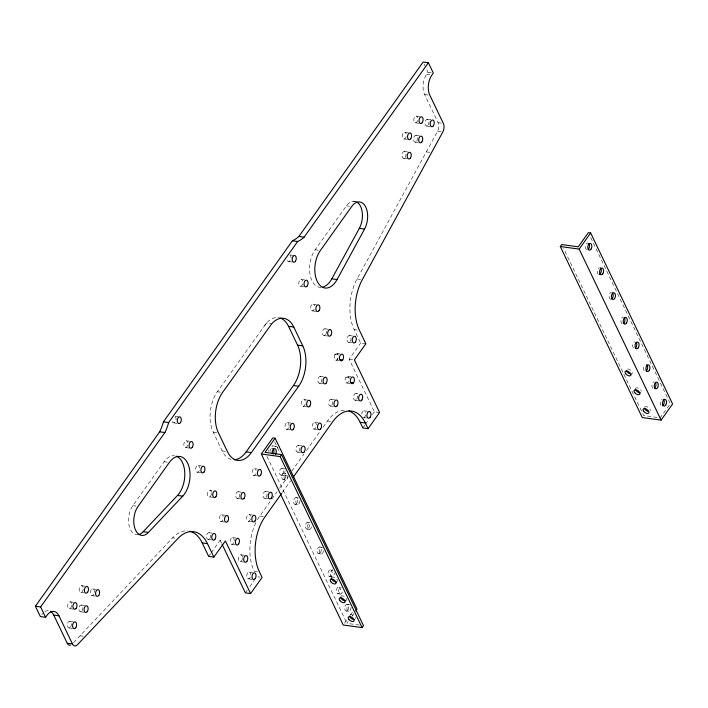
<?xml version="1.0" encoding="UTF-8"?>
<svg xmlns="http://www.w3.org/2000/svg" width="708" height="708" viewBox="0 0 708 708"><rect width="100%" height="100%" fill="white"/><g stroke="black" fill="none" stroke-linecap="round" stroke-linejoin="round"><path stroke-width="0.53" stroke-dasharray="3.54 2.66" d="M365.868 343.769L360.637 343.053L354.186 329.601A39.188 23.045 -82.2 0 1 357.044 279.005L437.632 131.122A6.531 3.841 -82.2 0 0 438.11 122.696L424.614 94.527A14.372 8.452 -82.2 0 1 426.685 74.331L428.092 72.366L425.393 66.729M334.734 355.044L335.123 354.354L340.344 355.089M337.433 359.275L337.822 358.593M348.681 381.382L348.292 382.072A3.398 2 -82.2 0 1 345.46 381.957A3.398 2 -82.2 0 1 345.955 377.187L346.424 376.665A3.398 2 -82.2 0 1 349.141 378.833M138.29 534.637A16.983 9.983 -82.2 0 1 128.945 524.973A16.983 9.983 -82.2 0 1 132.83 505.636L164.114 461.731A21.948 12.903 -82.2 0 1 174.416 455.74M321.078 287.368A21.948 12.903 -82.2 0 1 309.962 273.908A21.948 12.903 -82.2 0 1 315.131 249.774L346.416 205.86A16.983 9.983 -82.2 0 1 356.053 201.656M208.656 556.373L210.568 553.683M211.214 552.789L220.153 540.239L223.294 540.664M379.585 412.525L374.355 411.808L349.141 359.186L360.637 343.053M257.42 519.76A39.188 23.045 -82.2 0 1 259.809 516.008L271.297 499.875M271.943 498.981L277.049 491.812M279.598 488.228L287.899 476.572M291.731 471.192L303.865 454.164M306.422 450.58L320.467 430.862M323.025 427.278L327.494 421.003A39.188 23.045 -82.2 0 1 345 410.251M282.28 492.52L290.581 480.874M245.357 592.861L247.278 590.171M249.836 586.587L254.305 580.312M362.859 427.942L364.77 425.251M365.416 424.358L368.603 419.879M372.435 414.499L374.355 411.808M330.397 579.507L331.804 577.533M344.522 623.244L347.079 619.659M350.274 615.172L352.823 611.588M359.363 625.067L346.955 623.376L348.212 621.606M352 616.296L353.894 613.641M231.144 459.421A28.736 16.904 -82.2 0 1 222.206 450.916L213.205 432.119A28.736 16.904 -82.2 0 1 217.347 391.728L266.518 323.007A28.736 16.904 -82.2 0 1 279.625 317.848M264.606 325.406L266.518 323.007L271.757 323.724M335.096 354.389L335.565 353.867M336.99 359.761L337.459 359.239M73.579 642.59L172.663 537.806A39.188 23.045 -82.2 0 1 187.921 530.92M428.092 72.366L431.234 72.791M426.685 74.331L429.827 74.765M424.614 94.527L428.8 95.102M416.18 116.059L420.366 116.634M427.322 119.271L431.517 119.838M438.11 122.696L441.252 123.121M415.481 122.811L419.676 123.378M426.632 126.024L430.818 126.59M437.632 131.122L441.819 131.697M404.684 132.192L408.87 132.768M415.835 135.405L421.065 136.113M403.994 138.945L408.18 139.511M415.136 142.158L418.278 142.582M426.322 151.875L430.517 152.45M404.339 151.539L409.569 152.247M403.649 158.282L407.835 158.857M353.611 201.196L356.752 201.621M346.416 205.86L349.557 206.285M315.131 249.774L318.273 250.198M290.386 254.933L294.572 255.508M288.643 261.544L292.838 262.119M357.044 279.005L361.239 279.58M301.157 279.456L305.343 280.032M300.466 286.209L303.608 286.643M312.971 304.13L317.166 304.697M312.281 310.874L317.52 311.591M354.186 329.601L357.328 330.034M324.795 328.795L330.025 329.503M349.38 335.53L352.522 335.964M324.105 335.539L328.291 336.114M348.69 342.283L351.832 342.707M336.636 353.425L340.822 353.991M349.141 359.186L354.381 359.903M335.919 360.213L339.061 360.637M347.469 376.249L351.655 376.824M345.964 377.169L349.106 377.594M320.211 376.47L325.45 377.187M346.778 383.001L352.009 383.718M319.52 383.223L324.751 383.94M355.788 393.489L357.885 393.772M355.097 400.241L359.283 400.808M331.07 399.268L335.256 399.834M303.785 399.524L307.98 400.1M330.379 406.02L333.521 406.445M364.071 410.773L368.257 411.348M217.347 391.728L220.489 392.161M303.095 406.277L307.281 406.843M363.381 417.525L367.567 418.101M327.494 421.003L330.636 421.428M314.644 422.322L318.83 422.888M287.368 422.579L292.599 423.296M313.954 429.066L319.184 429.783M286.669 429.331L291.908 430.039M175.442 416.269L178.584 416.693M173.708 422.871L176.841 423.304M213.205 432.119L218.436 432.836M298.218 445.367L303.458 446.084M271.987 445.774L276.173 446.341M297.528 452.12L301.714 452.695M186.213 440.792L190.399 441.358M222.206 450.916L225.348 451.341M185.523 447.544L190.753 448.252M281.802 468.422L285.988 468.997M254.517 468.687L257.659 469.112M284.103 472.962L285.634 473.174M281.103 475.174L286.342 475.891M198.036 465.457L203.267 466.165M164.114 461.731L167.256 462.156M253.827 475.431L256.969 475.865M283.404 479.714L285.713 480.033M197.337 472.209L202.577 472.917M265.376 491.476L270.606 492.193M295.917 497.635L298.218 497.945A3.398 2 -82.2 0 0 295.847 501.538A3.398 2 -82.2 0 0 297.882 504.662A3.398 2 -82.2 0 0 299.9 500.521M238.092 491.733L242.278 492.308M209.851 490.122L211.94 490.405M264.677 498.228L268.872 498.795M295.227 504.379L297.528 504.698M237.401 498.485L241.587 499.06M209.161 496.874L213.347 497.441M307.732 522.3L310.042 522.61M248.951 514.53L253.137 515.097M259.809 516.008L263.995 516.583M221.666 514.787L225.852 515.362M307.042 529.044L309.343 529.363M132.83 505.636L135.971 506.07M248.26 521.283L252.446 521.849M220.976 521.539L225.162 522.106M319.556 546.965L321.857 547.275M208.895 532.717L212.037 533.142M232.525 537.584L237.764 538.292M318.857 553.718L321.166 554.028M208.205 539.461L212.391 540.036M231.835 544.328L237.065 545.045M172.663 537.806L174.752 538.089M240.844 554.815L245.039 555.391M330.601 569.781A3.398 2 -82.2 0 1 331.494 575.161A3.398 2 -82.2 0 1 328.096 574.454A3.398 2 -82.2 0 1 330.601 569.781L332.902 570.09A3.398 2 -82.2 0 0 330.37 573.338A3.398 2 -82.2 0 0 332.176 576.816A3.398 2 -82.2 0 0 334.397 572.967M240.154 561.568L244.34 562.134M329.53 576.48L331.831 576.799M257.296 571.515L254.154 571.091A39.188 23.045 -82.2 0 1 256.977 520.557M249.127 572.108L253.322 572.675M338.928 587.02A3.398 2 -82.2 0 1 339.813 592.401A3.398 2 -82.2 0 1 336.424 591.693A3.398 2 -82.2 0 1 338.928 587.02L341.229 587.33M257.907 576.87L259.995 577.153M248.437 578.861L252.623 579.427M337.849 593.72L340.15 594.03M347.026 604.278L349.327 604.597A3.398 2 -82.2 0 0 346.947 608.172A3.398 2 -82.2 0 0 348.973 611.314A3.398 2 -82.2 0 0 351 607.19M346.318 611.031L348.619 611.349M81.562 585.711L85.757 586.277M92.713 588.914L97.952 589.631M80.871 592.454L85.057 593.03M92.022 595.667L95.164 596.092M70.074 601.844L74.26 602.411M81.216 605.048L85.411 605.623M69.375 608.588L74.614 609.305M80.526 611.8L85.765 612.517M69.729 621.182L74.96 621.898M69.03 627.934L74.269 628.651M80.013 635.784L83.155 636.218M590.737 237.631L670.299 403.675L660.21 417.835L643.669 415.578L563.63 248.543M424.039 63.906L424.942 65.782M274.713 441.863L279.952 452.801M266.925 456.333L346.955 623.376M220.153 540.239L221.577 543.213M644.174 370.603A3.398 2 -82.2 0 1 645.103 364.797M633.465 347.991A3.398 2 -82.2 0 1 632.819 344.592A3.398 2 -82.2 0 1 634.58 341.831M622.093 323.689A3.398 2 -82.2 0 1 621.005 319.928A3.398 2 -82.2 0 1 623.288 317.069M652.909 388.267A3.398 2 -82.2 0 1 651.98 384.727A3.398 2 -82.2 0 1 653.953 381.798M660.918 405.303A3.398 2 -82.2 0 1 660.29 401.896A3.398 2 -82.2 0 1 662.051 399.144M610.783 299.157A3.398 2 -82.2 0 1 609.128 295.696A3.398 2 -82.2 0 1 611.473 292.404M598.455 274.35A3.398 2 -82.2 0 1 597.304 271.031A3.398 2 -82.2 0 1 599.127 267.836M586.64 249.685A3.398 2 -82.2 0 1 585.551 245.924A3.398 2 -82.2 0 1 587.835 243.074M635.448 388.727A3.398 1.832 35.5 0 1 638.351 388.152A3.398 1.832 35.5 0 1 641.324 391.259M644.643 407.073A3.398 1.832 35.5 0 1 648.121 407.348A3.398 1.832 35.5 0 1 650.333 410.605M627.545 369.018A3.398 1.832 35.5 0 1 631.447 370.886A3.398 1.832 35.5 0 1 631.757 373.78M311.538 526.938A3.398 2 -82.2 0 1 308.033 528.318A3.398 2 -82.2 0 1 309.511 522.708M288.076 475.856A3.398 2 -82.2 0 1 286.244 479.935A3.398 2 -82.2 0 1 284.032 477.449A3.398 2 -82.2 0 1 285.873 473.378M323.512 550.736A3.398 2 -82.2 0 1 320.99 554.01A3.398 2 -82.2 0 1 319.6 549.992A3.398 2 -82.2 0 1 322.361 547.417M342.442 591.941A3.398 2 -82.2 0 1 338.92 592.764A3.398 2 -82.2 0 1 340.707 587.339M269.934 451.598A3.398 2 -82.2 0 1 271.748 448.394M331.618 577.985A3.398 1.832 35.5 0 1 335.291 577.817A3.398 1.832 35.5 0 1 337.309 581.516M349.814 615.119A3.398 1.832 35.5 0 1 354.894 616.836M355.292 617.482A3.398 1.832 35.5 0 1 355.513 618.659M340.814 596.331A3.398 1.832 35.5 0 1 345.008 597.127A3.398 1.832 35.5 0 1 345.938 600.623M71.729 605.296A3.398 2 -82.2 0 1 68.711 608.358A3.398 2 -82.2 0 1 68.41 602.986A3.398 2 -82.2 0 1 71.632 603.597M406.18 136.52A3.398 2 -82.2 0 1 403.038 138.449A3.398 2 -82.2 0 1 403.162 133.122A3.398 2 -82.2 0 1 406.242 133.954M417.676 120.387A3.398 2 -82.2 0 1 414.525 122.316A3.398 2 -82.2 0 1 414.658 116.988A3.398 2 -82.2 0 1 417.738 117.82M287.386 475.475A3.398 2 -82.2 0 1 285.023 474.838A3.398 2 -82.2 0 1 285.129 470.758M271.899 446.12A3.398 2 -82.2 0 1 272.253 446.677M268.934 451.332A3.398 2 -82.2 0 1 268.571 449.801M255.73 473.811A3.398 2 -82.2 0 1 252.614 474.59A3.398 2 -82.2 0 1 253.145 469.422A3.398 2 -82.2 0 1 256.075 470.439M288.581 427.712A3.398 2 -82.2 0 1 285.262 428.066A3.398 2 -82.2 0 1 286.66 422.756A3.398 2 -82.2 0 1 289.023 426.03M305.29 403.852A3.398 2 -82.2 0 1 302.139 405.781A3.398 2 -82.2 0 1 302.272 400.462A3.398 2 -82.2 0 1 305.352 401.286M338.132 357.752A3.398 2 -82.2 0 1 334.99 359.682A3.398 2 -82.2 0 1 335.123 354.354A3.398 2 -82.2 0 1 338.194 355.177M233.737 542.709A3.398 2 -82.2 0 1 230.419 543.063A3.398 2 -82.2 0 1 231.817 537.753A3.398 2 -82.2 0 1 234.18 541.036M275.129 446.757A3.398 2 -82.2 0 1 277.828 449.801M211.506 493.573A3.398 2 -82.2 0 1 208.347 496.52A3.398 2 -82.2 0 1 208.479 490.856A3.398 2 -82.2 0 1 211.524 492.697M199.249 470.59A3.398 2 -82.2 0 1 196.028 471.165A3.398 2 -82.2 0 1 196.983 465.864A3.398 2 -82.2 0 1 199.709 468.032M289.846 254.933A3.398 2 -82.2 0 1 290.908 258.836A3.398 2 -82.2 0 1 288.475 261.526A3.398 2 -82.2 0 1 286.988 258.093M302.652 283.784A3.398 2 -82.2 0 1 299.511 285.722A3.398 2 -82.2 0 1 299.643 280.395A3.398 2 -82.2 0 1 302.714 281.218M361.726 414.074A3.398 2 -82.2 0 1 363.54 410.87A3.398 2 -82.2 0 1 365.638 412.534M365.567 415.1A3.398 2 -82.2 0 1 363.912 417.437M175.354 416.614A3.398 2 -82.2 0 1 174.991 422.225A3.398 2 -82.2 0 1 172.026 420.295M187.708 445.12A3.398 2 -82.2 0 1 184.567 447.049A3.398 2 -82.2 0 1 184.7 441.721A3.398 2 -82.2 0 1 187.77 442.544M250.446 518.858A3.398 2 -82.2 0 1 247.304 520.787A3.398 2 -82.2 0 1 247.428 515.459A3.398 2 -82.2 0 1 250.508 516.282M315.856 427.455A3.398 2 -82.2 0 1 312.635 428.021A3.398 2 -82.2 0 1 313.6 422.729A3.398 2 -82.2 0 1 316.326 424.897M83.217 589.162A3.398 2 -82.2 0 1 80.208 592.224A3.398 2 -82.2 0 1 79.907 586.852A3.398 2 -82.2 0 1 83.128 587.463M250.349 577.241A3.398 2 -82.2 0 1 247.127 577.808A3.398 2 -82.2 0 1 248.083 572.515A3.398 2 -82.2 0 1 250.809 574.684M93.925 594.047A3.398 2 -82.2 0 1 90.615 594.401A3.398 2 -82.2 0 1 92.005 589.091A3.398 2 -82.2 0 1 94.368 592.375M41.754 614.606A14.372 8.452 -82.2 0 1 42.719 613.411M44.825 611.624A14.372 8.452 -82.2 0 1 48.171 610.668M314.193 309.254A3.398 2 -82.2 0 1 311.077 310.033A3.398 2 -82.2 0 1 311.609 304.865A3.398 2 -82.2 0 1 314.538 305.883M242.499 558.276A3.398 2 -82.2 0 1 239.339 561.214A3.398 2 -82.2 0 1 239.481 555.559A3.398 2 -82.2 0 1 242.525 557.4M222.878 519.92A3.398 2 -82.2 0 1 219.772 520.699A3.398 2 -82.2 0 1 220.303 515.53A3.398 2 -82.2 0 1 223.232 516.548M308.564 528.115A3.398 2 -82.2 0 0 308.245 522.433A3.398 2 -82.2 0 0 305.369 526.469A3.398 2 -82.2 0 0 308.564 528.115M296.74 503.45A3.398 2 -82.2 0 0 296.422 497.768A3.398 2 -82.2 0 0 293.546 501.804A3.398 2 -82.2 0 0 296.74 503.45M320.379 552.78A3.398 2 -82.2 0 0 320.06 547.098A3.398 2 -82.2 0 0 317.184 551.134A3.398 2 -82.2 0 0 320.379 552.78M347.832 610.11A3.398 2 -82.2 0 0 347.531 604.42A3.398 2 -82.2 0 0 344.646 608.438A3.398 2 -82.2 0 0 347.832 610.11M284.926 478.785A3.398 2 -82.2 0 0 284.607 473.103A3.398 2 -82.2 0 0 281.731 477.139A3.398 2 -82.2 0 0 284.926 478.785M405.162 157.353A3.398 2 -82.2 0 0 404.843 151.671A3.398 2 -82.2 0 0 401.967 155.707A3.398 2 -82.2 0 0 405.162 157.353M416.658 141.219A3.398 2 -82.2 0 0 416.339 135.538A3.398 2 -82.2 0 0 413.463 139.573A3.398 2 -82.2 0 0 416.658 141.219M428.154 125.086A3.398 2 -82.2 0 0 427.836 119.404A3.398 2 -82.2 0 0 424.959 123.44A3.398 2 -82.2 0 0 428.154 125.086M321.034 382.293A3.398 2 -82.2 0 0 320.715 376.612A3.398 2 -82.2 0 0 317.839 380.647A3.398 2 -82.2 0 0 321.034 382.293M238.915 497.556A3.398 2 -82.2 0 0 238.596 491.874A3.398 2 -82.2 0 0 235.72 495.91A3.398 2 -82.2 0 0 238.915 497.556M325.618 334.61A3.398 2 -82.2 0 0 325.299 328.928A3.398 2 -82.2 0 0 322.423 332.964A3.398 2 -82.2 0 0 325.618 334.61M356.611 399.303A3.398 2 -82.2 0 0 356.292 393.621A3.398 2 -82.2 0 0 353.425 397.657A3.398 2 -82.2 0 0 356.611 399.303M299.041 451.191A3.398 2 -82.2 0 0 298.732 445.509A3.398 2 -82.2 0 0 295.856 449.545A3.398 2 -82.2 0 0 299.041 451.191M331.893 405.082A3.398 2 -82.2 0 0 331.574 399.401A3.398 2 -82.2 0 0 328.698 403.436A3.398 2 -82.2 0 0 331.893 405.082M266.199 497.29A3.398 2 -82.2 0 0 265.881 491.609A3.398 2 -82.2 0 0 263.004 495.644A3.398 2 -82.2 0 0 266.199 497.29M282.625 474.245A3.398 2 -82.2 0 0 282.306 468.563A3.398 2 -82.2 0 0 279.43 472.599A3.398 2 -82.2 0 0 282.625 474.245M70.552 627.005A3.398 2 -82.2 0 0 70.234 621.323A3.398 2 -82.2 0 0 67.357 625.359A3.398 2 -82.2 0 0 70.552 627.005M82.04 610.871A3.398 2 -82.2 0 0 81.73 605.19A3.398 2 -82.2 0 0 78.853 609.225A3.398 2 -82.2 0 0 82.04 610.871M350.203 341.353A3.398 2 -82.2 0 0 349.885 335.672A3.398 2 -82.2 0 0 347.017 339.707A3.398 2 -82.2 0 0 350.203 341.353M209.718 538.531A3.398 2 -82.2 0 0 209.4 532.85A3.398 2 -82.2 0 0 206.524 536.885A3.398 2 -82.2 0 0 209.718 538.531"/><path stroke-width="1.06" d="M322.866 287.094A21.948 12.903 -82.2 0 0 331.822 278.828L359.337 228.348A16.983 9.983 -82.2 0 0 356.823 202.028M337.061 279.545L364.567 229.056A16.983 9.983 -82.2 0 0 365.328 206.223A16.983 9.983 -82.2 0 0 351.655 206.568L320.37 250.482A21.948 12.903 -82.2 0 0 317.821 282.501A21.948 12.903 -82.2 0 0 337.061 279.545L331.822 278.828M342.672 359.991L342.699 359.956A3.398 2 -82.2 0 0 343.185 355.177A3.398 2 -82.2 0 0 340.353 355.071L340.327 355.106A3.398 2 -82.2 0 0 339.84 359.876A3.398 2 -82.2 0 0 342.672 359.991L339.539 359.54M353.531 382.78L353.92 382.099A3.398 2 -82.2 0 0 354.018 378.01A3.398 2 -82.2 0 0 351.655 377.373L351.186 377.895A3.398 2 -82.2 0 0 350.699 382.665A3.398 2 -82.2 0 0 353.531 382.78L350.398 382.338M281.642 493.423L265.04 516.725A39.188 23.045 -82.2 0 0 259.394 571.798L262.093 577.436L250.597 593.57L225.383 540.947L213.887 557.081L207.444 543.629A39.188 23.045 -82.2 0 0 177.894 538.523L77.384 644.811A6.531 3.841 -82.2 0 1 72.464 643.961L58.968 615.801A14.372 8.452 -82.2 0 0 46.994 615.323L45.586 617.296L40.356 616.58L35.4 606.243L159.663 431.827A39.188 23.045 -82.2 0 0 163.424 421.844L292.413 240.791A39.188 23.045 -82.2 0 0 298.873 236.445L423.145 62.03L428.375 62.738L433.331 73.074L431.924 75.048A14.372 8.452 -82.2 0 0 429.853 95.244L443.341 123.404A6.531 3.841 -82.2 0 1 442.872 131.838L362.284 279.722A39.188 23.045 -82.2 0 0 359.425 330.317L365.868 343.769L354.381 359.903L379.585 412.525L368.098 428.659L362.859 427.942L360.16 422.304A39.188 23.045 -82.2 0 0 348.947 411.003M45.586 617.296L40.639 606.96L164.902 432.544A39.188 23.045 -82.2 0 0 168.663 422.552L297.652 241.508A39.188 23.045 -82.2 0 0 304.113 237.153L428.375 62.738M234.065 459.757A28.736 16.904 -82.2 0 0 246.163 451.863L293.413 385.541A28.736 16.904 -82.2 0 0 297.564 345.15L288.554 326.361A28.736 16.904 -82.2 0 0 280.333 318.069M251.393 452.58L298.652 386.258A28.736 16.904 -82.2 0 0 302.794 345.867L293.793 327.069A28.736 16.904 -82.2 0 0 271.757 323.724L222.586 392.444A28.736 16.904 -82.2 0 0 218.436 432.836L227.445 451.624A28.736 16.904 -82.2 0 0 251.393 452.58L246.163 451.863M275.111 438.199L265.022 452.359L281.563 454.616L363.496 625.633L362.089 627.598L343.247 625.031L261.314 454.014L272.801 437.88L275.111 438.199L357.044 609.216L355.788 610.986M362.089 627.598L280.156 456.58L281.563 454.616M293.139 477.289L332.733 421.72A39.188 23.045 -82.2 0 1 365.39 423.021L368.098 428.659M560.32 246.534L561.727 244.561L578.268 246.818L588.357 232.658L590.667 232.967L672.6 403.985L661.104 420.118L642.262 417.552L560.32 246.534L579.171 249.101L661.104 420.118M579.171 249.101L590.667 232.967M138.29 534.637A16.983 9.983 -82.2 0 0 143.184 531.717L177.504 495.432A21.948 12.903 -82.2 0 0 184.788 473.103A21.948 12.903 -82.2 0 0 176.15 456.129M148.423 532.434L182.735 496.149A21.948 12.903 -82.2 0 0 188.195 464.43A21.948 12.903 -82.2 0 0 169.354 462.439L138.069 506.353A16.983 9.983 -82.2 0 0 135.193 529.239A16.983 9.983 -82.2 0 0 148.423 532.434L143.184 531.717M359.337 228.348L364.567 229.056M298.873 236.445L304.113 237.153M292.413 240.791L297.652 241.508M288.554 326.361L293.793 327.069M297.564 345.15L302.794 345.867M293.413 385.541L298.652 386.258M360.16 422.304L365.39 423.021M163.424 421.844L168.663 422.552M159.663 431.827L164.902 432.544M261.314 454.014L280.156 456.58M177.504 495.432L182.735 496.149M189.709 531.23A39.188 23.045 -82.2 0 1 202.214 542.912L207.444 543.629M213.887 557.081L208.656 556.373L202.214 542.912M250.597 593.57L245.357 592.861L222.055 544.213M35.4 606.243L40.639 606.96M50.312 611.243A14.372 8.452 -82.2 0 1 53.737 615.084L58.968 615.801M53.737 615.084L67.225 643.245L72.464 643.961M646.643 364.77A3.398 2 -82.2 0 1 647.634 367.868A3.398 2 -82.2 0 1 646.13 371.01M636.067 342.229A3.398 2 -82.2 0 1 635.465 348.071M624.244 317.565A3.398 2 -82.2 0 1 623.642 323.406M655.387 382.444A3.398 2 -82.2 0 1 654.449 388.25M663.529 399.551A3.398 2 -82.2 0 1 664.166 402.958A3.398 2 -82.2 0 1 662.405 405.711M600.163 267.872A3.398 2 -82.2 0 1 601.313 271.191A3.398 2 -82.2 0 1 599.49 274.394M588.79 243.561A3.398 2 -82.2 0 1 588.189 249.411M612.429 292.9A3.398 2 -82.2 0 1 613.066 296.298A3.398 2 -82.2 0 1 611.314 299.059M648.563 411.507A3.398 1.832 35.5 0 1 644.457 408.074M640.227 392.728A3.398 1.832 35.5 0 1 635.669 389.896M631.217 373.93A3.398 1.832 35.5 0 1 626.456 370.488M272.332 453.607A3.398 2 -82.2 0 1 273.376 449.182A3.398 2 -82.2 0 1 275.996 449.881A3.398 2 -82.2 0 1 275.412 454.43M272.792 448.438A3.398 2 -82.2 0 1 273.102 454.12M354.398 619.571A3.398 1.832 35.5 0 1 349.637 616.119M345.398 600.773A3.398 1.832 35.5 0 1 340.628 597.331M336.397 581.985A3.398 1.832 35.5 0 1 331.627 578.533M70.366 645.2A6.531 3.841 -82.2 0 1 67.225 643.245M649.351 370.24A3.398 2 -82.2 0 0 648.457 364.868A3.398 2 -82.2 0 0 645.962 369.541A3.398 2 -82.2 0 0 649.351 370.24M638.235 347.867A3.398 2 -82.2 0 0 637.917 342.185A3.398 2 -82.2 0 0 635.041 346.221A3.398 2 -82.2 0 0 638.235 347.867M626.421 323.202A3.398 2 -82.2 0 0 626.102 317.52A3.398 2 -82.2 0 0 623.226 321.556A3.398 2 -82.2 0 0 626.421 323.202M657.67 387.48A3.398 2 -82.2 0 0 656.785 382.099A3.398 2 -82.2 0 0 654.28 386.772A3.398 2 -82.2 0 0 657.67 387.48M665.697 405.197A3.398 2 -82.2 0 0 665.387 399.507A3.398 2 -82.2 0 0 662.502 403.525A3.398 2 -82.2 0 0 665.697 405.197M614.597 298.537A3.398 2 -82.2 0 0 614.279 292.855A3.398 2 -82.2 0 0 611.411 296.891A3.398 2 -82.2 0 0 614.597 298.537M602.782 273.872A3.398 2 -82.2 0 0 602.464 268.19A3.398 2 -82.2 0 0 599.587 272.226A3.398 2 -82.2 0 0 602.782 273.872M590.968 249.207A3.398 2 -82.2 0 0 590.649 243.525A3.398 2 -82.2 0 0 587.773 247.561A3.398 2 -82.2 0 0 590.968 249.207M625.651 373.718A3.398 1.832 35.5 0 0 630.731 375.435A3.398 1.832 35.5 0 0 627.553 371.187A3.398 1.832 35.5 0 0 625.651 373.718M634.66 392.515A3.398 1.832 35.5 0 0 639.74 394.232A3.398 1.832 35.5 0 0 636.554 389.975A3.398 1.832 35.5 0 0 634.66 392.515M643.66 411.304A3.398 1.832 35.5 0 0 648.74 413.021A3.398 1.832 35.5 0 0 645.563 408.773A3.398 1.832 35.5 0 0 643.66 411.304M348.832 619.358A3.398 1.832 35.5 0 0 353.911 621.075A3.398 1.832 35.5 0 0 350.734 616.818A3.398 1.832 35.5 0 0 348.832 619.358M339.831 600.57A3.398 1.832 35.5 0 0 344.911 602.278A3.398 1.832 35.5 0 0 341.734 598.03A3.398 1.832 35.5 0 0 339.831 600.57M330.831 581.772A3.398 1.832 35.5 0 0 335.911 583.489A3.398 1.832 35.5 0 0 332.725 579.232A3.398 1.832 35.5 0 0 330.831 581.772M204.09 471.988A3.398 2 -82.2 0 0 203.771 466.306A3.398 2 -82.2 0 0 200.895 470.342A3.398 2 -82.2 0 0 204.09 471.988M192.275 447.323A3.398 2 -82.2 0 0 191.957 441.642A3.398 2 -82.2 0 0 189.08 445.677A3.398 2 -82.2 0 0 192.275 447.323M215.913 496.653A3.398 2 -82.2 0 0 215.595 490.971A3.398 2 -82.2 0 0 212.719 495.007A3.398 2 -82.2 0 0 215.913 496.653M260.579 475.218A3.398 2 -82.2 0 0 260.261 469.528A3.398 2 -82.2 0 0 257.385 473.572A3.398 2 -82.2 0 0 260.579 475.218M295.395 261.323A3.398 2 -82.2 0 0 295.077 255.641A3.398 2 -82.2 0 0 292.2 259.677A3.398 2 -82.2 0 0 295.395 261.323M307.219 285.988A3.398 2 -82.2 0 0 306.9 280.306A3.398 2 -82.2 0 0 304.024 284.342A3.398 2 -82.2 0 0 307.219 285.988M410.392 158.07A3.398 2 -82.2 0 0 410.082 152.388A3.398 2 -82.2 0 0 407.206 156.424A3.398 2 -82.2 0 0 410.392 158.07M76.128 608.376A3.398 2 -82.2 0 0 75.809 602.694A3.398 2 -82.2 0 0 72.933 606.729A3.398 2 -82.2 0 0 76.128 608.376M421.888 141.936A3.398 2 -82.2 0 0 421.57 136.255A3.398 2 -82.2 0 0 418.694 140.29A3.398 2 -82.2 0 0 421.888 141.936M433.385 125.803A3.398 2 -82.2 0 0 433.066 120.121A3.398 2 -82.2 0 0 430.19 124.157A3.398 2 -82.2 0 0 433.385 125.803M410.737 138.724A3.398 2 -82.2 0 0 410.419 133.042A3.398 2 -82.2 0 0 407.551 137.078A3.398 2 -82.2 0 0 410.737 138.724M422.234 122.59A3.398 2 -82.2 0 0 421.915 116.908A3.398 2 -82.2 0 0 419.039 120.944A3.398 2 -82.2 0 0 422.234 122.59M337.132 405.799A3.398 2 -82.2 0 0 336.813 400.117A3.398 2 -82.2 0 0 333.937 404.153A3.398 2 -82.2 0 0 337.132 405.799M304.281 451.899A3.398 2 -82.2 0 0 303.962 446.217A3.398 2 -82.2 0 0 301.086 450.253A3.398 2 -82.2 0 0 304.281 451.899M320.706 428.853A3.398 2 -82.2 0 0 320.388 423.172A3.398 2 -82.2 0 0 317.511 427.207A3.398 2 -82.2 0 0 320.706 428.853M271.43 498.007A3.398 2 -82.2 0 0 271.111 492.325A3.398 2 -82.2 0 0 268.235 496.361A3.398 2 -82.2 0 0 271.43 498.007M255.19 578.64A3.398 2 -82.2 0 0 254.871 572.958A3.398 2 -82.2 0 0 251.995 576.993A3.398 2 -82.2 0 0 255.19 578.64M309.847 406.056A3.398 2 -82.2 0 0 309.529 400.374A3.398 2 -82.2 0 0 306.652 404.41A3.398 2 -82.2 0 0 309.847 406.056M326.273 383.001A3.398 2 -82.2 0 0 325.954 377.32A3.398 2 -82.2 0 0 323.078 381.355A3.398 2 -82.2 0 0 326.273 383.001M293.422 429.11A3.398 2 -82.2 0 0 293.103 423.428A3.398 2 -82.2 0 0 290.227 427.464A3.398 2 -82.2 0 0 293.422 429.11M238.587 544.116A3.398 2 -82.2 0 0 238.269 538.425A3.398 2 -82.2 0 0 235.392 542.461A3.398 2 -82.2 0 0 238.587 544.116M244.154 498.264A3.398 2 -82.2 0 0 243.835 492.582A3.398 2 -82.2 0 0 240.959 496.618A3.398 2 -82.2 0 0 244.154 498.264M330.848 335.327A3.398 2 -82.2 0 0 330.539 329.645A3.398 2 -82.2 0 0 327.662 333.68A3.398 2 -82.2 0 0 330.848 335.327M361.85 400.02A3.398 2 -82.2 0 0 361.531 394.338A3.398 2 -82.2 0 0 358.655 398.374A3.398 2 -82.2 0 0 361.85 400.02M370.134 417.304A3.398 2 -82.2 0 0 369.815 411.622A3.398 2 -82.2 0 0 366.939 415.658A3.398 2 -82.2 0 0 370.134 417.304M180.452 422.658A3.398 2 -82.2 0 0 180.142 416.977A3.398 2 -82.2 0 0 177.266 421.012A3.398 2 -82.2 0 0 180.452 422.658M87.624 592.242A3.398 2 -82.2 0 0 87.305 586.56A3.398 2 -82.2 0 0 84.429 590.596A3.398 2 -82.2 0 0 87.624 592.242M255.004 521.061A3.398 2 -82.2 0 0 254.694 515.38A3.398 2 -82.2 0 0 251.818 519.415A3.398 2 -82.2 0 0 255.004 521.061M75.783 627.713A3.398 2 -82.2 0 0 75.464 622.031A3.398 2 -82.2 0 0 72.588 626.067A3.398 2 -82.2 0 0 75.783 627.713M87.279 611.579A3.398 2 -82.2 0 0 86.96 605.898A3.398 2 -82.2 0 0 84.084 609.933A3.398 2 -82.2 0 0 87.279 611.579M98.775 595.446A3.398 2 -82.2 0 0 98.456 589.764A3.398 2 -82.2 0 0 95.58 593.8A3.398 2 -82.2 0 0 98.775 595.446M319.034 310.662A3.398 2 -82.2 0 0 318.715 304.971A3.398 2 -82.2 0 0 315.839 309.015A3.398 2 -82.2 0 0 319.034 310.662M246.906 561.347A3.398 2 -82.2 0 0 246.588 555.665A3.398 2 -82.2 0 0 243.711 559.701A3.398 2 -82.2 0 0 246.906 561.347M227.728 521.318A3.398 2 -82.2 0 0 227.41 515.636A3.398 2 -82.2 0 0 224.533 519.672A3.398 2 -82.2 0 0 227.728 521.318M214.958 539.248A3.398 2 -82.2 0 0 214.639 533.558A3.398 2 -82.2 0 0 211.763 537.602A3.398 2 -82.2 0 0 214.958 539.248M355.443 342.061A3.398 2 -82.2 0 0 355.124 336.38A3.398 2 -82.2 0 0 352.248 340.415A3.398 2 -82.2 0 0 355.443 342.061"/></g></svg>
